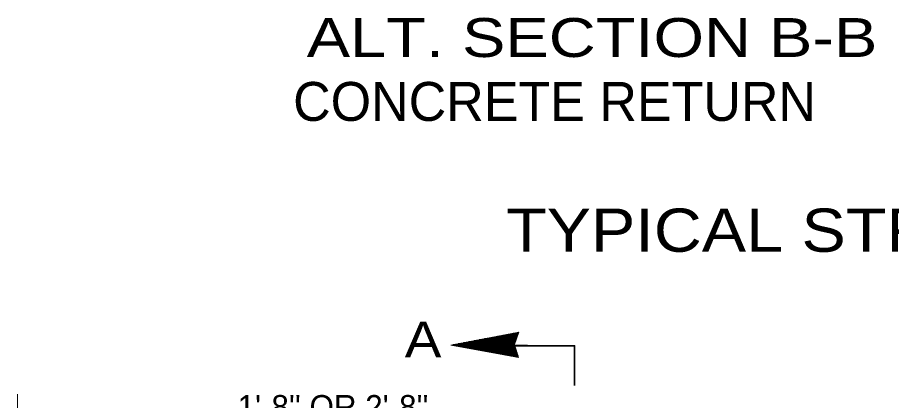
# Model space of a CAD drawing. Extents: x -516 to -145, y 130 to 404.
# Drawn here: x -470.32 to -426.37, y 227.01 to 246.25 of the extents above; entities that cross this region are included whole.
import ezdxf

# ---------------------------------------------------------------- set-up
doc = ezdxf.new("R2010")
doc.units = 0
doc.header["$LTSCALE"] = 0.47
for name, color, linetype, lineweight in [('1', 7, 'Continuous', 13), ('15', 7, 'Continuous', 13), ('2', 7, 'Continuous', 13)]:
    doc.layers.add(name, color=color, linetype=linetype, lineweight=lineweight)

msp = doc.modelspace()

# ---------------------------------------------------------------- linework, layer by layer
at = {"layer": '1'}
for p, q in [((-448.1046, 229.7748), (-448.1046, 229.7686)), ((-448.0629, 229.7823), (-448.0629, 229.7687)), ((-448.0212, 229.7898), (-448.0212, 229.7688)), ((-447.9995, 229.7938), (-444.676, 229.7938)), ((-447.9796, 229.7973), (-447.9796, 229.7689))]:
    msp.add_line(p, q, dxfattribs=at)
at = {"layer": '1', "lineweight": 35}
msp.add_lwpolyline([(-442.3082, 227.7528), (-442.3082, 229.7528), (-448.2133, 229.7528)], dxfattribs=at)
at = {"layer": '15'}
for p, q in [((-446.1021, 229.3466), (-446.1021, 230.2518)), ((-446.0771, 229.342), (-446.0771, 230.2566)), ((-446.0521, 229.3374), (-446.0521, 230.2613)), ((-445.1772, 230.2623), (-446.0472, 230.2623)), ((-446.0271, 229.3328), (-446.0271, 230.2661)), ((-446.0021, 229.3283), (-446.0021, 230.2708)), ((-445.9771, 229.3237), (-445.9771, 230.2756)), ((-445.9521, 229.3191), (-445.9521, 230.2803)), ((-445.9271, 229.3145), (-445.9271, 230.285)), ((-445.1685, 230.2873), (-445.9154, 230.2873)), ((-445.9021, 229.3099), (-445.9021, 230.2898)), ((-445.8771, 229.3053), (-445.8771, 230.2945)), ((-445.8521, 229.3008), (-445.8521, 230.2993)), ((-445.8271, 229.2963), (-445.8271, 230.304)), ((-445.8021, 229.2917), (-445.8021, 230.3088)), ((-445.1598, 230.3123), (-445.7837, 230.3123)), ((-445.7771, 229.2871), (-445.7771, 230.3135)), ((-445.7521, 229.2825), (-445.7521, 230.3183)), ((-445.7271, 229.2779), (-445.7271, 230.323)), ((-445.7021, 229.2733), (-445.7021, 230.3278)), ((-445.6771, 229.2688), (-445.6771, 230.3325)), ((-445.6521, 229.2642), (-445.6521, 230.3373)), ((-445.1512, 230.3373), (-445.6519, 230.3373)), ((-445.6271, 229.2596), (-445.6271, 230.3419)), ((-445.6021, 229.255), (-445.6021, 230.3467)), ((-445.5771, 229.2504), (-445.5771, 230.3514)), ((-445.5521, 229.2458), (-445.5521, 230.3562)), ((-445.5271, 229.2413), (-445.5271, 230.3609)), ((-445.1426, 230.3623), (-445.5202, 230.3623)), ((-445.5021, 229.2367), (-445.5021, 230.3657)), ((-445.4771, 229.2321), (-445.4771, 230.3704)), ((-445.4521, 229.2275), (-445.4521, 230.3752)), ((-445.4271, 229.223), (-445.4271, 230.3799)), ((-445.4021, 229.2184), (-445.4021, 230.3847)), ((-445.1339, 230.3873), (-445.3884, 230.3873)), ((-445.3771, 229.2138), (-445.3771, 230.3894)), ((-445.3521, 229.2093), (-445.3521, 230.3942)), ((-445.3271, 229.8283), (-445.3271, 230.3989)), ((-445.3021, 229.9007), (-445.3021, 230.4036)), ((-445.2771, 229.973), (-445.2771, 230.4083)), ((-445.1253, 230.4123), (-445.2566, 230.4123)), ((-445.2521, 230.0453), (-445.2521, 230.4131)), ((-445.2271, 230.1177), (-445.2271, 230.4178)), ((-445.2021, 230.19), (-445.2021, 230.4226)), ((-445.1771, 230.2624), (-445.1771, 230.4273)), ((-445.1521, 230.3348), (-445.1521, 230.4321)), ((-445.1271, 230.4071), (-445.1271, 230.4368)), ((-445.1167, 230.4373), (-445.1248, 230.4373)), ((-445.3327, 229.8123), (-448.4188, 229.8123)), ((-448.4021, 229.7678), (-448.4021, 229.8154)), ((-448.3771, 229.7632), (-448.3771, 229.8202)), ((-448.3521, 229.7586), (-448.3521, 229.8249)), ((-448.3271, 229.754), (-448.3271, 229.8297)), ((-448.3021, 229.7494), (-448.3021, 229.8344)), ((-445.324, 229.8373), (-448.2871, 229.8373)), ((-448.2771, 229.7448), (-448.2771, 229.8392)), ((-448.2521, 229.7403), (-448.2521, 229.8439)), ((-448.2271, 229.7358), (-448.2271, 229.8487)), ((-448.2021, 229.7312), (-448.2021, 229.8533)), ((-448.1771, 229.7266), (-448.1771, 229.8581)), ((-445.3153, 229.8623), (-448.1552, 229.8623)), ((-448.1521, 229.722), (-448.1521, 229.8628)), ((-448.1271, 229.7174), (-448.1271, 229.8676)), ((-448.1021, 229.7128), (-448.1021, 229.8723)), ((-448.0771, 229.7083), (-448.0771, 229.8771)), ((-448.0521, 229.7037), (-448.0521, 229.8818)), ((-448.0271, 229.6991), (-448.0271, 229.8866)), ((-445.3067, 229.8873), (-448.0235, 229.8873)), ((-448.0021, 229.6945), (-448.0021, 229.8913)), ((-447.9771, 229.6899), (-447.9771, 229.8961)), ((-447.9521, 229.6853), (-447.9521, 229.9008)), ((-447.9271, 229.6808), (-447.9271, 229.9056)), ((-447.9021, 229.6762), (-447.9021, 229.9103)), ((-445.2981, 229.9123), (-447.8917, 229.9123)), ((-447.8771, 229.6716), (-447.8771, 229.915)), ((-447.8521, 229.667), (-447.8521, 229.9198)), ((-447.8271, 229.6625), (-447.8271, 229.9245)), ((-447.8021, 229.6579), (-447.8021, 229.9293)), ((-447.7771, 229.6533), (-447.7771, 229.934)), ((-445.2894, 229.9373), (-447.76, 229.9373)), ((-447.7521, 229.6488), (-447.7521, 229.9388)), ((-447.7271, 229.6442), (-447.7271, 229.9435)), ((-447.7021, 229.6396), (-447.7021, 229.9483)), ((-447.6771, 229.635), (-447.6771, 229.953)), ((-447.6521, 229.6304), (-447.6521, 229.9578)), ((-445.2808, 229.9623), (-447.6282, 229.9623)), ((-447.6271, 229.6258), (-447.6271, 229.9625)), ((-447.6021, 229.6213), (-447.6021, 229.9673)), ((-447.5771, 229.6167), (-447.5771, 229.972)), ((-447.5521, 229.6121), (-447.5521, 229.9767)), ((-447.5271, 229.6075), (-447.5271, 229.9814)), ((-447.5021, 229.6029), (-447.5021, 229.9862)), ((-445.2722, 229.9873), (-447.4965, 229.9873)), ((-447.4771, 229.5983), (-447.4771, 229.9909)), ((-447.4521, 229.5938), (-447.4521, 229.9957)), ((-447.4271, 229.5893), (-447.4271, 230.0004)), ((-447.4021, 229.5847), (-447.4021, 230.0052)), ((-447.3771, 229.5801), (-447.3771, 230.0099)), ((-445.2635, 230.0123), (-447.3647, 230.0123)), ((-447.3521, 229.5755), (-447.3521, 230.0147)), ((-447.3271, 229.5709), (-447.3271, 230.0194)), ((-447.3021, 229.5663), (-447.3021, 230.0242)), ((-447.2771, 229.5618), (-447.2771, 230.0289)), ((-447.2521, 229.5572), (-447.2521, 230.0337)), ((-445.2549, 230.0373), (-447.233, 230.0373)), ((-447.2271, 229.5526), (-447.2271, 230.0383)), ((-447.2021, 229.548), (-447.2021, 230.0431)), ((-447.1771, 229.5434), (-447.1771, 230.0478)), ((-447.1521, 229.5388), (-447.1521, 230.0526)), ((-447.1271, 229.5343), (-447.1271, 230.0573)), ((-447.1021, 229.5297), (-447.1021, 230.0621)), ((-445.2462, 230.0623), (-447.1012, 230.0623)), ((-447.0771, 229.5251), (-447.0771, 230.0668)), ((-447.0521, 229.5205), (-447.0521, 230.0716)), ((-447.0271, 229.516), (-447.0271, 230.0763)), ((-447.0021, 229.5114), (-447.0021, 230.0811)), ((-446.9771, 229.5068), (-446.9771, 230.0858)), ((-445.2376, 230.0873), (-446.9695, 230.0873)), ((-446.9521, 229.5023), (-446.9521, 230.0906)), ((-446.9271, 229.4977), (-446.9271, 230.0953)), ((-446.9021, 229.4931), (-446.9021, 230.1)), ((-446.8771, 229.4885), (-446.8771, 230.1048)), ((-446.8521, 229.4839), (-446.8521, 230.1095)), ((-445.229, 230.1123), (-446.8377, 230.1123)), ((-446.8271, 229.4793), (-446.8271, 230.1143)), ((-446.8021, 229.4748), (-446.8021, 230.119)), ((-446.7771, 229.4702), (-446.7771, 230.1238)), ((-446.7521, 229.4656), (-446.7521, 230.1285)), ((-446.7271, 229.461), (-446.7271, 230.1333)), ((-445.2203, 230.1373), (-446.7059, 230.1373)), ((-446.7021, 229.4564), (-446.7021, 230.138)), ((-446.6771, 229.4518), (-446.6771, 230.1428)), ((-446.6521, 229.4473), (-446.6521, 230.1475)), ((-446.6271, 229.4428), (-446.6271, 230.1523)), ((-446.6021, 229.4382), (-446.6021, 230.157)), ((-446.5771, 229.4336), (-446.5771, 230.1617)), ((-445.2117, 230.1623), (-446.5742, 230.1623)), ((-446.5521, 229.429), (-446.5521, 230.1664)), ((-446.5271, 229.4244), (-446.5271, 230.1712)), ((-446.5021, 229.4198), (-446.5021, 230.1759)), ((-446.4771, 229.4153), (-446.4771, 230.1807)), ((-446.4521, 229.4107), (-446.4521, 230.1854)), ((-445.2031, 230.1873), (-446.4424, 230.1873)), ((-446.4271, 229.4061), (-446.4271, 230.1902)), ((-446.4021, 229.4015), (-446.4021, 230.1949)), ((-446.3771, 229.3969), (-446.3771, 230.1997)), ((-446.3521, 229.3923), (-446.3521, 230.2044)), ((-446.3271, 229.3878), (-446.3271, 230.2092)), ((-445.1944, 230.2123), (-446.3107, 230.2123)), ((-446.3021, 229.3832), (-446.3021, 230.2139)), ((-446.2771, 229.3786), (-446.2771, 230.2187)), ((-446.2521, 229.374), (-446.2521, 230.2233)), ((-446.2271, 229.3695), (-446.2271, 230.2281)), ((-446.2021, 229.3649), (-446.2021, 230.2328)), ((-445.1857, 230.2373), (-446.1789, 230.2373)), ((-446.1771, 229.3603), (-446.1771, 230.2376)), ((-446.1521, 229.3558), (-446.1521, 230.2423)), ((-446.1271, 229.3512), (-446.1271, 230.2471)), ((-448.5271, 229.7907), (-448.5271, 229.7917)), ((-445.3249, 229.7873), (-448.5085, 229.7873)), ((-448.5021, 229.7861), (-448.5021, 229.7964)), ((-448.4771, 229.7815), (-448.4771, 229.8012)), ((-448.4521, 229.7769), (-448.4521, 229.8059)), ((-448.4271, 229.7723), (-448.4271, 229.8107)), ((-445.3167, 229.7623), (-448.372, 229.7623)), ((-445.3084, 229.7373), (-448.2355, 229.7373)), ((-445.3001, 229.7123), (-448.099, 229.7123)), ((-445.2918, 229.6873), (-447.9624, 229.6873)), ((-445.2836, 229.6623), (-447.8259, 229.6623)), ((-445.2753, 229.6373), (-447.6894, 229.6373)), ((-445.2671, 229.6123), (-447.5529, 229.6123)), ((-445.2587, 229.5873), (-447.4163, 229.5873)), ((-445.2505, 229.5623), (-447.2798, 229.5623)), ((-445.2422, 229.5373), (-447.1433, 229.5373)), ((-445.234, 229.5123), (-447.0068, 229.5123)), ((-445.2257, 229.4873), (-446.8703, 229.4873)), ((-445.2174, 229.4623), (-446.7337, 229.4623)), ((-445.2092, 229.4373), (-446.5972, 229.4373)), ((-445.2009, 229.4123), (-446.4607, 229.4123)), ((-445.1926, 229.3873), (-446.3242, 229.3873)), ((-445.3271, 229.2047), (-445.3271, 229.7938)), ((-445.3021, 229.2001), (-445.3021, 229.7182)), ((-445.2771, 229.1955), (-445.2771, 229.6426)), ((-445.2521, 229.1909), (-445.2521, 229.567)), ((-445.2271, 229.1863), (-445.2271, 229.4914)), ((-445.2021, 229.1818), (-445.2021, 229.4158)), ((-445.1843, 229.3623), (-446.1877, 229.3623)), ((-445.1761, 229.3373), (-446.0512, 229.3373)), ((-445.1678, 229.3123), (-445.9147, 229.3123)), ((-445.1596, 229.2873), (-445.7782, 229.2873)), ((-445.1512, 229.2623), (-445.6417, 229.2623)), ((-445.143, 229.2373), (-445.5051, 229.2373)), ((-445.1347, 229.2123), (-445.3686, 229.2123)), ((-445.1265, 229.1873), (-445.2321, 229.1873)), ((-445.1771, 229.1772), (-445.1771, 229.3403)), ((-445.1521, 229.1726), (-445.1521, 229.2647)), ((-445.1271, 229.168), (-445.1271, 229.1891))]:
    msp.add_line(p, q, dxfattribs=at)
msp.add_lwpolyline([(-445.1161, 230.4389), (-448.5299, 229.7912), (-445.1197, 229.1667), (-445.3329, 229.8114)], close=True, dxfattribs=at)
at = {"layer": '2'}
msp.add_lwpolyline([(-466.3166, 212.7334), (-470.3156, 215.7327), (-470.3156, 227.3197)], dxfattribs=at)

# ---------------------------------------------------------------- texts
at = {"layer": '1'}
for s, height, width, p in [('ALT. SECTION B-B', 1.955, 1.25, (-455.7744, 244.264)), ('TYPICAL STREET RETURN', 2.172, 1.15, (-445.7499, 234.4768)), ('A', 1.796, 1.15, (-450.8465, 229.1734))]:
    msp.add_text(s, height=height, dxfattribs=dict(at, width=width)).set_placement(p)
msp.add_text('CONCRETE RETURN', height=1.955, dxfattribs=at).set_placement((-456.4586, 241.0533))
at = {"layer": '2'}
msp.add_text("1'-8'' OR 2'-8''", height=1.178, dxfattribs=at).set_placement((-459.2487, 226.1011))

doc.saveas('drawing.dxf')
